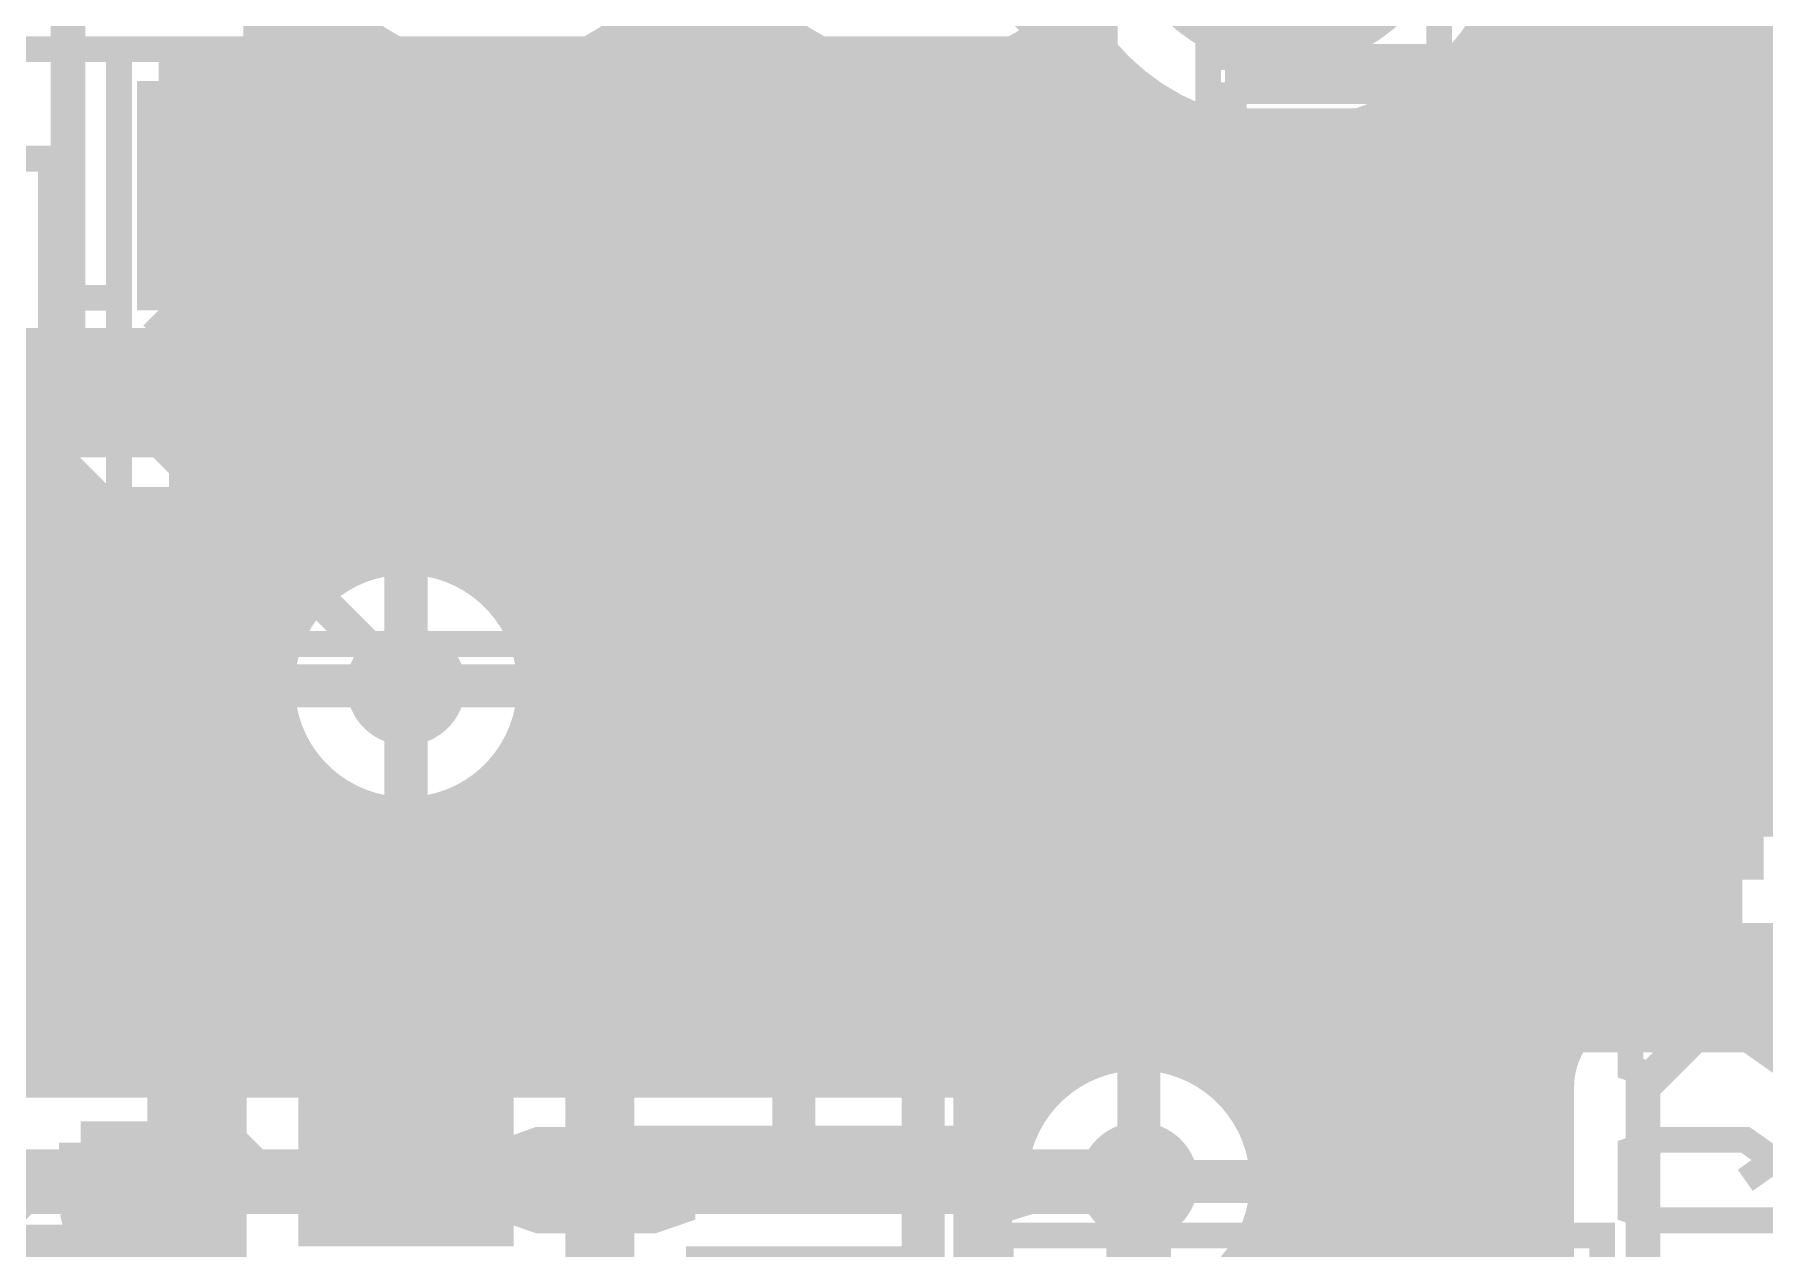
# Model space of a CAD drawing. Extents: x -1 to 101, y -64 to 41.
# Drawn here: x 50.64 to 60.84, y 12.81 to 19.97 of the extents above; entities that cross this region are included whole.
import ezdxf

# ---------------------------------------------------------------- set-up
doc = ezdxf.new("R2010")
doc.units = 0
doc.header["$MEASUREMENT"] = 0
doc.layers.get('0').update_dxf_attribs({"linetype": 'CONTINUOUS'})
for name, color, linetype in [('22-313-0_AST', 7, 'CONTINUOUS'), ('22-313-0_BOT', 7, 'CONTINUOUS'), ('22-313-0_DRD', 2, 'CONTINUOUS'), ('22-313-0_SMB', 4, 'CONTINUOUS'), ('22-313-0_SMT', 3, 'CONTINUOUS'), ('22-313-0_SPT', 5, 'CONTINUOUS'), ('22-313-0_SST', 10, 'CONTINUOUS'), ('22-313-0_TOP', 14, 'CONTINUOUS'), ('THRUHOLE_TAP', 11, 'CONTINUOUS')]:
    doc.layers.add(name, color=color, linetype=linetype)

# ---------------------------------------------------------------- blocks, each defined once
blk = doc.blocks.new('OBLONG_15')
at = {"const_width": 1.99898}
blk.add_lwpolyline([(0, 0.50038), (0, -0.50038)], dxfattribs=at)
at = {"const_width": 0.99949}
for points in [[(-0.499744, 0.50038, 1), (0.499744, 0.50038, 1)], [(-0.499744, -0.50038, 1), (0.499744, -0.50038, 1)]]:
    blk.add_lwpolyline(points, format="xyb", close=True, dxfattribs=at)
blk = doc.blocks.new('ROUND_47')
at = {"const_width": 0.35052}
blk.add_lwpolyline([(-0.17526, 0, 1), (0.17526, 0, 1)], format="xyb", close=True, dxfattribs=at)
blk = doc.blocks.new('RECTANGLE_36')
blk.add_solid([(0.635, 0.508), (0.635, -0.508), (-0.635, 0.508), (-0.635, -0.508)])
blk = doc.blocks.new('RECTANGLE_38')
blk.add_solid([(0.9017, 0.508), (0.9017, -0.508), (-0.9017, 0.508), (-0.9017, -0.508)])
blk = doc.blocks.new('ROUND_60')
at = {"const_width": 0.10033}
blk.add_lwpolyline([(-0.050164, 0, 1), (0.050164, 0, 1)], format="xyb", close=True, dxfattribs=at)

msp = doc.modelspace()

# ---------------------------------------------------------------- linework, layer by layer
at = {"layer": '22-313-0_AST', "const_width": 0.1524}
for points in [[(57.55894, 25.21458), (57.55894, 19.23542), (55.94096, 19.23542), (55.94096, 18.415), (55.53964, 18.415), (55.53964, 17.22374), (51.14036, 17.22374), (51.14036, 18.415), (51.14036, 19.88058), (49.73066, 19.88058), (49.73066, 24.56942)], [(57.55894, 23.33498), (58.92038, 23.33498), (58.92038, 19.83486), (58.92038, 19.23542), (57.55894, 19.23542)], [(51.95062, 22.07006), (51.95062, 19.59864), (54.72938, 19.59864), (54.72938, 22.07006)], [(54.44998, 19.88058), (54.44998, 22.07006), (52.23002, 22.07006), (52.23002, 19.88058), (54.44998, 19.88058)], [(56.94934, 22.07006), (56.94934, 19.88058), (55.53964, 19.88058), (55.53964, 18.415)], [(51.14036, 19.88058), (51.95062, 19.88058)], [(54.72938, 19.88058), (55.53964, 19.88058)], [(57.55894, 19.83486), (58.92038, 19.83486)], [(49.11852, 19.23542), (50.73904, 19.23542), (50.73904, 18.415), (50.73904, 16.9545)], [(61.341, 14.478), (56.769, 14.478), (56.769, 16.256), (57.023, 16.51), (56.769, 16.764), (56.769, 18.542), (61.341, 18.542), (61.341, 14.478)], [(51.14036, 18.415), (50.73904, 18.415)], [(55.94096, 18.415), (55.94096, 16.9545)], [(59.54014, 17.21358), (59.54014, 16.7386), (58.86196, 17.21358), (58.69178, 17.21358), (58.52414, 17.15262), (58.52414, 16.79702), (58.69178, 16.7386)], [(55.94096, 16.57604), (55.94096, 16.9545), (50.73904, 16.9545), (50.73904, 16.57604)], [(50.9524, 16.37538), (55.7403, 16.37538)], [(59.36996, 15.9004), (59.54014, 15.95882), (59.54014, 16.19758), (59.36996, 16.256), (59.19978, 16.37538), (58.69178, 16.37538), (58.52414, 16.31442), (58.52414, 15.95882), (58.69178, 15.9004), (59.36996, 15.9004)], [(59.19978, 16.13662), (59.54014, 16.37538)], [(51.562, 10.033), (51.562, 15.367), (48.768, 15.367), (48.768, 10.033), (51.562, 10.033)], [(56.261, 11.303), (51.689, 11.303), (51.689, 13.081), (51.943, 13.335), (51.689, 13.589), (51.689, 15.367), (56.261, 15.367), (56.261, 11.303)], [(54.46014, 14.1732), (54.46014, 13.93698)], [(54.46014, 14.05382), (53.44414, 14.05382), (53.61178, 13.93698)], [(54.28996, 12.9794), (54.46014, 13.03782), (54.46014, 13.27658), (54.28996, 13.335), (54.11978, 13.45438), (53.61178, 13.45438), (53.44414, 13.39342), (53.44414, 13.03782), (53.61178, 12.9794), (54.28996, 12.9794)], [(54.11978, 13.21562), (54.46014, 13.45438)], [(57.9755, 9.9695), (57.9755, 12.8905), (56.3372, 12.8905), (56.3372, 9.9695), (57.9755, 9.9695)], [(59.8805, 9.9695), (59.8805, 12.8905), (58.2422, 12.8905), (58.2422, 9.9695), (59.8805, 9.9695)]]:
    msp.add_lwpolyline(points, dxfattribs=at)
for points in [[(50.7492, 16.57858, 0.3932047), (50.9524, 16.37538)], [(55.7403, 16.37538, 0.4142136), (55.94096, 16.57604)]]:
    msp.add_lwpolyline(points, format="xyb", dxfattribs=at)
at = {"layer": '22-313-0_BOT'}
for points, const_width in [([(60.9092, 32.08782), (60.9092, 15.367)], 0.254), ([(60.6806, 31.85922), (60.6806, 15.367)], 0.254), ([(60.452, 31.63062), (60.452, 14.85138)], 0.254), ([(60.2234, 31.40202), (60.2234, 14.62278)], 0.254), ([(59.9948, 31.17342), (59.9948, 14.39418)], 0.254), ([(59.7662, 30.94482), (59.7662, 14.16558)], 0.254), ([(59.5376, 30.71622), (59.5376, 11.23696)], 0.254), ([(52.832, 16.129), (50.84064, 18.12036), (50.84064, 20.97532)], 0.2032), ([(52.1208, 20.57654), (52.1208, 19.69262)], 0.254), ([(54.5084, 20.447), (54.5084, 13.8303)], 0.254), ([(52.2224, 20.3454), (52.2224, 17.49298)], 0.254), ([(54.737, 20.32254), (54.737, 13.8303)], 0.254), ([(59.309, 20.16506), (59.309, 10.1092)], 0.254), ([(54.2798, 20.10156), (54.2798, 13.8303)], 0.254), ([(52.51958, 19.9898), (52.1208, 19.9898)], 0.254), ([(52.451, 20.05076), (52.451, 17.26438)], 0.254), ([(55.01894, 19.9898), (54.16042, 19.9898)], 0.254), ([(54.9656, 20.03806), (54.9656, 13.8303)], 0.254), ([(56.80456, 19.9898), (56.65978, 19.9898)], 0.254), ([(56.7944, 20.00758), (56.7944, 13.90396)], 0.254), ([(66.84518, 19.9898), (59.21248, 19.9898)], 0.254), ([(52.6796, 19.8755), (52.6796, 17.03578)], 0.254), ([(54.0512, 19.90852), (54.0512, 13.8303)], 0.254), ([(55.1942, 19.86788), (55.1942, 13.8303)], 0.254), ([(56.5658, 19.91614), (56.5658, 13.8303)], 0.254), ([(52.92598, 19.7612), (52.1208, 19.7612)], 0.254), ([(52.9082, 19.76628), (52.9082, 16.90624)], 0.254), ([(55.42534, 19.7612), (53.75402, 19.7612)], 0.254), ([(53.8226, 19.7866), (53.8226, 13.8303)], 0.254), ([(55.4228, 19.7612), (55.4228, 13.8303)], 0.254), ([(56.98744, 19.7612), (56.25338, 19.7612)], 0.254), ([(56.3372, 19.79168), (56.3372, 13.8303)], 0.254), ([(66.78676, 19.7612), (59.0296, 19.7612)], 0.254), ([(59.0804, 19.81454), (59.0804, 10.15746)], 0.254), ([(51.37404, 19.69262), (51.37404, 18.34134)], 0.254), ([(52.1208, 19.69262), (51.37404, 19.69262)], 0.254), ([(51.5366, 19.69262), (51.5366, 18.17878)], 0.254), ([(51.7652, 19.69262), (51.7652, 17.95018)], 0.254), ([(51.9938, 19.69262), (51.9938, 17.72158)], 0.254), ([(53.1368, 19.70786), (53.1368, 16.84782)], 0.254), ([(53.3654, 19.69262), (53.3654, 16.7005)], 0.254), ([(53.594, 19.71802), (53.594, 16.30172)], 0.254), ([(55.6514, 19.70532), (55.6514, 13.8303)], 0.254), ([(55.88, 19.69262), (55.88, 13.8303)], 0.254), ([(56.1086, 19.72056), (56.1086, 13.8303)], 0.254), ([(57.023, 19.72818), (57.023, 13.97762)], 0.254), ([(57.2516, 19.55038), (57.2516, 13.9827)], 0.254), ([(58.8518, 19.60626), (58.8518, 10.13714)], 0.254), ([(57.28208, 19.5326), (51.37404, 19.5326)], 0.254), ([(58.6232, 19.47164), (58.6232, 10.04062)], 0.254), ([(66.79692, 19.5326), (58.7375, 19.5326)], 0.254), ([(57.4802, 19.43354), (57.4802, 13.91666)], 0.254), ([(57.7088, 19.36496), (57.7088, 13.7541)], 0.254), ([(58.3946, 19.38528), (58.3946, 9.91108)], 0.254), ([(66.88074, 19.304), (51.37404, 19.304)], 0.254), ([(57.9374, 19.33448), (57.9374, 9.91108)], 0.254), ([(58.166, 19.3421), (58.166, 9.91108)], 0.254), ([(67.0306, 19.0754), (51.37404, 19.0754)], 0.254), ([(67.0306, 18.8468), (51.37404, 18.8468)], 0.254), ([(67.0306, 18.6182), (51.37404, 18.6182)], 0.254), ([(67.0306, 18.3896), (51.37404, 18.3896)], 0.254), ([(51.37404, 18.34134), (52.80406, 16.90878)], 0.254), ([(67.0306, 18.161), (51.55438, 18.161)], 0.254), ([(67.0306, 17.9324), (51.78298, 17.9324)], 0.254), ([(50.46218, 17.74444), (52.04968, 16.1544)], 0.254), ([(67.0306, 17.7038), (52.01158, 17.7038)], 0.254), ([(50.6222, 17.58442), (50.6222, 13.8303)], 0.254), ([(50.73142, 17.4752), (47.1043, 17.4752)], 0.254), ([(67.0306, 17.4752), (52.24018, 17.4752)], 0.254), ([(50.8508, 17.35582), (50.8508, 13.8303)], 0.254), ([(50.96002, 17.2466), (47.1043, 17.2466)], 0.254), ([(67.0306, 17.2466), (52.46878, 17.2466)], 0.254), ([(51.0794, 17.12722), (51.0794, 13.8303)], 0.254), ([(51.18862, 17.018), (47.1043, 17.018)], 0.254), ([(67.0306, 17.018), (52.69738, 17.018)], 0.254), ([(51.308, 16.89862), (51.308, 13.8303)], 0.254), ([(52.832, 16.91132), (52.80399, 16.91082)], 0.254), ([(51.41722, 16.7894), (47.1043, 16.7894)], 0.254), ([(67.0306, 16.7894), (53.24856, 16.7894)], 0.254), ([(51.5366, 16.67002), (51.5366, 13.8303)], 0.254), ([(51.64582, 16.5608), (47.23638, 16.5608)], 0.254), ([(67.0306, 16.5608), (53.48224, 16.5608)], 0.254), ([(51.7652, 16.44142), (51.7652, 13.8303)], 0.254), ([(51.87442, 16.3322), (47.50816, 16.3322)], 0.254), ([(67.0306, 16.3322), (53.58638, 16.3322)], 0.254), ([(51.9938, 16.21282), (51.9938, 13.8303)], 0.254), ([(52.04968, 16.1036), (47.68596, 16.1036)], 0.254), ([(52.04968, 16.1544), (52.04927, 16.129)], 0.254), ([(61.35878, 16.1036), (53.61178, 16.1036)], 0.254), ([(53.594, 15.95628), (53.594, 13.8303)], 0.254), ([(52.09286, 15.875), (47.75962, 15.875)], 0.254), ([(61.16574, 15.875), (53.57114, 15.875)], 0.254), ([(52.21732, 15.6464), (47.7647, 15.6464)], 0.254), ([(52.2224, 15.63878), (52.2224, 13.8303)], 0.254), ([(61.08192, 15.6464), (53.44668, 15.6464)], 0.254), ([(53.3654, 15.5575), (53.3654, 13.8303)], 0.254), ([(52.50688, 15.4178), (47.69866, 15.4178)], 0.254), ([(52.451, 15.44574), (52.451, 13.8303)], 0.254), ([(53.1368, 15.41018), (53.1368, 13.8303)], 0.254), ([(61.01842, 15.4178), (53.15458, 15.4178)], 0.254), ([(61.849, 15.494), (60.1218, 13.7668), (60.1218, 10.7188)], 0.2032), ([(60.96762, 15.367), (60.579, 15.367)], 0.254), ([(60.579, 15.367), (60.579, 14.97838)], 0.254), ([(52.6796, 15.36192), (52.6796, 13.8303)], 0.254), ([(52.9082, 15.35176), (52.9082, 13.8303)], 0.254), ([(60.579, 15.1892), (47.5361, 15.1892)], 0.254), ([(60.56122, 14.9606), (28.92298, 14.9606)], 0.254), ([(60.579, 14.97838), (59.74842, 14.1478)], 0.254), ([(60.33262, 14.732), (28.69438, 14.732)], 0.254), ([(60.10402, 14.5034), (22.45868, 14.5034)], 0.254), ([(59.87542, 14.2748), (5.588, 14.2748)], 0.254), ([(59.66714, 14.0462), (27.82316, 14.0462)], 0.254), ([(56.67756, 13.8303), (50.546, 13.8303)], 0.254), ([(59.59094, 13.8176), (57.63768, 13.8176)], 0.254), ([(59.5884, 13.7668), (59.5884, 11.2903)], 0.254), ([(59.5884, 13.589), (57.83072, 13.589)], 0.254), ([(59.5884, 13.3604), (57.91708, 13.3604)], 0.254), ([(50.165, 12.827), (50.546, 13.208), (57.15, 13.208)], 0.381), ([(59.5884, 13.1318), (57.92724, 13.1318)], 0.254), ([(59.5884, 12.9032), (57.86882, 12.9032)], 0.254)]:
    msp.add_lwpolyline(points, dxfattribs=dict(at, const_width=const_width))
at = {"layer": '22-313-0_BOT', "const_width": 0.254}
for points in [[(53.34, 19.69262, 0.3500757), (54.58968, 20.69084)], [(54.58968, 20.69084, 0.3500756), (55.83936, 19.69262)], [(58.00852, 19.33448, 0.4142136), (59.43854, 20.7645)], [(52.1208, 20.57654, 0.3243796), (53.34, 19.69262)], [(55.83936, 19.69262, 0.201097), (56.75396, 20.07597)], [(56.75376, 20.07616, 0.2738116), (58.00852, 19.33448)], [(53.61432, 16.129, 0.4142136), (52.832, 16.91132)], [(52.04968, 16.129, 0.4142136), (52.832, 15.34668)], [(52.832, 15.34668, 0.4142136), (53.61432, 16.129)], [(59.74334, 14.14272, 0.1980375), (59.58837, 13.7668)], [(59.74334, 14.14272, 0.1980375), (59.58837, 13.7668)], [(57.15, 13.99032, 0.16378), (56.67695, 13.8311)], [(57.93232, 13.208, 0.4142136), (57.15, 13.99032)], [(50.546, 13.8303, 0.198913), (50.10597, 13.64803)], [(50.546, 13.8303, 0.198913), (50.10597, 13.64803)], [(57.15, 12.42568, 0.4142136), (57.93232, 13.208)]]:
    msp.add_lwpolyline(points, format="xyb", dxfattribs=at)
at = {"layer": '22-313-0_DRD', "const_width": 0.254}
for points in [[(57.658, 19.685), (57.658, 17.145)], [(60.198, 19.685), (57.658, 19.685)], [(57.658, 19.685), (57.658, 17.145)], [(60.198, 19.685), (57.658, 19.685)], [(57.658, 19.685), (57.658, 17.145)], [(60.198, 19.685), (57.658, 19.685)], [(58.928, 19.685), (58.928, 17.145)], [(58.928, 19.685), (58.928, 17.145)], [(58.928, 19.685), (58.928, 17.145)], [(60.198, 17.145), (60.198, 19.685)], [(60.198, 17.145), (60.198, 19.685)], [(60.198, 17.145), (60.198, 19.685)], [(60.198, 18.415), (57.658, 18.415)], [(60.198, 18.415), (57.658, 18.415)], [(60.198, 18.415), (57.658, 18.415)], [(51.562, 17.399), (51.562, 14.859)], [(54.102, 17.399), (51.562, 17.399)], [(52.832, 17.399), (52.832, 14.859)], [(54.102, 14.859), (54.102, 17.399)], [(57.658, 17.145), (60.198, 17.145)], [(57.658, 17.145), (60.198, 17.145)], [(57.658, 17.145), (60.198, 17.145)], [(60.579, 16.764), (60.579, 14.224)], [(63.119, 16.764), (60.579, 16.764)], [(54.102, 16.129), (51.562, 16.129)], [(63.119, 15.494), (60.579, 15.494)], [(51.562, 14.859), (54.102, 14.859)], [(55.88, 14.478), (55.88, 11.938)], [(58.42, 14.478), (55.88, 14.478)], [(57.15, 14.478), (57.15, 11.938)], [(58.42, 11.938), (58.42, 14.478)], [(60.579, 14.224), (63.119, 14.224)], [(51.435, 14.097), (48.895, 14.097)], [(51.435, 11.557), (51.435, 14.097)], [(58.42, 13.208), (55.88, 13.208)], [(51.435, 12.827), (48.895, 12.827)]]:
    msp.add_lwpolyline(points, dxfattribs=at)
at = {"layer": '22-313-0_SST', "const_width": 0.1524}
for points in [[(57.55894, 25.21458), (57.55894, 19.23542), (55.94096, 19.23542), (55.94096, 18.415), (55.53964, 18.415), (55.53964, 17.22374), (51.14036, 17.22374), (51.14036, 18.415), (51.14036, 19.88058), (49.73066, 19.88058), (49.73066, 24.56942)], [(57.55894, 23.33498), (58.92038, 23.33498), (58.92038, 19.83486), (58.92038, 19.23542), (57.55894, 19.23542)], [(51.95062, 22.07006), (51.95062, 19.59864), (54.72938, 19.59864), (54.72938, 22.07006)], [(54.44998, 19.88058), (54.44998, 22.07006), (52.23002, 22.07006), (52.23002, 19.88058), (54.44998, 19.88058)], [(56.94934, 22.07006), (56.94934, 19.88058), (55.53964, 19.88058), (55.53964, 18.415)], [(51.14036, 19.88058), (51.95062, 19.88058)], [(54.72938, 19.88058), (55.53964, 19.88058)], [(57.55894, 19.83486), (58.92038, 19.83486)], [(49.11852, 19.23542), (50.73904, 19.23542), (50.73904, 18.415), (50.73904, 16.9545)], [(61.341, 14.478), (61.341, 18.542), (56.769, 18.542), (56.769, 16.764), (57.023, 16.51), (56.769, 16.256), (56.769, 14.478), (61.341, 14.478)], [(51.14036, 18.415), (50.73904, 18.415)], [(55.94096, 18.415), (55.94096, 16.9545)], [(55.94096, 16.57604), (55.94096, 16.9545), (50.73904, 16.9545), (50.73904, 16.57604)], [(50.9524, 16.37538), (55.7403, 16.37538)], [(51.562, 10.033), (48.768, 10.033), (48.768, 15.367), (51.562, 15.367), (51.562, 10.033)], [(56.261, 11.303), (56.261, 15.367), (51.689, 15.367), (51.689, 13.589), (51.943, 13.335), (51.689, 13.081), (51.689, 11.303), (56.261, 11.303)], [(61.06414, 14.29258), (61.06414, 13.8176), (60.38596, 14.29258), (60.21578, 14.29258), (60.04814, 14.23162), (60.04814, 13.87602), (60.21578, 13.8176)], [(60.89396, 12.9794), (61.06414, 13.03782), (61.06414, 13.27658), (60.89396, 13.335), (60.72378, 13.45438), (60.21578, 13.45438), (60.04814, 13.39342), (60.04814, 13.03782), (60.21578, 12.9794), (60.89396, 12.9794)], [(60.72378, 13.21562), (61.06414, 13.45438)], [(57.9755, 9.9695), (57.9755, 12.8905), (56.3372, 12.8905), (56.3372, 9.9695), (57.9755, 9.9695)], [(59.8805, 9.9695), (59.8805, 12.8905), (58.2422, 12.8905), (58.2422, 9.9695), (59.8805, 9.9695)]]:
    msp.add_lwpolyline(points, dxfattribs=at)
for points in [[(50.7492, 16.57858, 0.3932047), (50.9524, 16.37538)], [(55.7403, 16.37538, 0.4142136), (55.94096, 16.57604)]]:
    msp.add_lwpolyline(points, format="xyb", dxfattribs=at)
at = {"layer": '22-313-0_TOP'}
for points, const_width in [([(60.7822, 23.45182), (60.7822, 19.95932)], 0.254), ([(60.5536, 23.22322), (60.5536, 19.9644)], 0.254), ([(59.6392, 23.0886), (59.6392, 19.9644)], 0.254), ([(59.8678, 23.0886), (59.8678, 19.9644)], 0.254), ([(60.0964, 23.0886), (60.0964, 19.9644)], 0.254), ([(60.325, 23.10384), (60.325, 19.9644)], 0.254), ([(57.912, 16.51), (57.785, 16.51), (53.34, 20.955), (53.34, 20.97532)], 0.2032), ([(55.83936, 20.97532), (55.83936, 20.74164), (57.15, 19.431), (60.706, 19.431), (62.357, 17.78), (62.992, 17.78)], 0.2032), ([(59.4106, 20.46986), (59.4106, 19.9644)], 0.254), ([(60.706, 19.9644), (59.1947, 19.9644)], 0.254), ([(55.16372, 19.88566), (57.59958, 17.4498)], 0.254), ([(63.66764, 19.939), (60.86856, 19.939)], 0.254), ([(55.2958, 19.81454), (55.2958, 19.75358)], 0.254), ([(55.626, 19.7104), (55.33898, 19.7104)], 0.254), ([(55.5244, 19.73072), (55.5244, 19.52498)], 0.254), ([(55.753, 19.69516), (55.753, 19.29638)], 0.254), ([(55.9816, 19.70024), (55.9816, 19.06778)], 0.254), ([(56.11622, 19.7104), (56.05272, 19.7104)], 0.254), ([(56.10606, 19.72056), (56.76646, 19.05762)], 0.254), ([(56.2102, 19.61642), (56.2102, 18.83918)], 0.254), ([(56.34482, 19.4818), (55.56758, 19.4818)], 0.254), ([(56.4388, 19.38782), (56.4388, 18.61058)], 0.254), ([(56.57342, 19.2532), (55.79618, 19.2532)], 0.254), ([(56.6674, 19.15922), (56.6674, 18.38198)], 0.254), ([(56.80456, 19.0246), (56.02478, 19.0246)], 0.254), ([(56.896, 18.9611), (56.896, 18.15338)], 0.254), ([(57.1246, 18.8976), (57.1246, 17.92478)], 0.254), ([(60.48502, 18.8976), (57.15, 18.8976)], 0.254), ([(57.3532, 18.8976), (57.3532, 17.69618)], 0.254), ([(57.5818, 18.8976), (57.5818, 17.46758)], 0.254), ([(57.8104, 18.8976), (57.8104, 17.4498)], 0.254), ([(58.039, 18.8976), (58.039, 17.4498)], 0.254), ([(58.2676, 18.8976), (58.2676, 17.4498)], 0.254), ([(58.4962, 18.8976), (58.4962, 17.4498)], 0.254), ([(58.7248, 18.8976), (58.7248, 17.4498)], 0.254), ([(58.9534, 18.8976), (58.9534, 17.4498)], 0.254), ([(59.182, 18.8976), (59.182, 18.4658)], 0.254), ([(59.4106, 18.8976), (59.4106, 18.4658)], 0.254), ([(59.6392, 18.8976), (59.6392, 18.4658)], 0.254), ([(59.8678, 18.8976), (59.8678, 18.4658)], 0.254), ([(60.0964, 18.8976), (60.0964, 18.4658)], 0.254), ([(60.325, 18.8976), (60.325, 18.4658)], 0.254), ([(60.48502, 18.8976), (60.91682, 18.4658)], 0.254), ([(60.58662, 18.796), (56.25338, 18.796)], 0.254), ([(60.5536, 18.82902), (60.5536, 18.4658)], 0.254), ([(60.81522, 18.5674), (56.48198, 18.5674)], 0.254), ([(60.7822, 18.60042), (60.7822, 18.4658)], 0.254), ([(59.1312, 18.4658), (59.1312, 17.0434)], 0.254), ([(60.91682, 18.4658), (59.1312, 18.4658)], 0.254), ([(60.198, 18.4658), (60.198, 17.526)], 0.254), ([(59.1312, 18.3388), (56.71058, 18.3388)], 0.254), ([(58.928, 18.415), (59.182, 18.415), (60.071, 17.526), (60.198, 17.526)], 0.2032), ([(60.198, 17.526), (60.071, 17.526), (59.182, 18.415), (58.928, 18.415)], 0.2032), ([(58.928, 18.415), (59.182, 18.415), (60.071, 17.526), (60.198, 17.526)], 0.2032), ([(64.10452, 11.39952), (64.10452, 12.73048), (62.484, 14.351), (58.039, 14.351), (54.5338, 17.8562), (45.085, 17.8562)], 0.762), ([(59.1312, 18.1102), (56.93918, 18.1102)], 0.254), ([(59.1312, 17.8816), (57.16778, 17.8816)], 0.254), ([(59.1312, 17.653), (57.39638, 17.653)], 0.254), ([(59.1312, 17.526), (60.198, 17.526)], 0.254), ([(61.2648, 17.526), (60.198, 17.526)], 0.254), ([(58.9788, 17.4498), (57.59958, 17.4498)], 0.254), ([(58.9788, 17.4498), (58.9788, 17.0434)], 0.254), ([(59.1312, 17.4244), (58.9788, 17.4244)], 0.254), ([(59.1312, 17.1958), (58.9788, 17.1958)], 0.254), ([(54.19598, 17.0434), (45.9994, 17.0434)], 0.254), ([(50.7238, 17.0434), (50.7238, 15.3162)], 0.254), ([(50.9524, 17.0434), (50.9524, 15.3162)], 0.254), ([(51.181, 17.0434), (51.181, 15.3162)], 0.254), ([(51.4096, 17.0434), (51.4096, 15.3162)], 0.254), ([(51.6382, 17.0434), (51.6382, 8.95858)], 0.254), ([(51.8668, 17.0434), (51.8668, 14.2748)], 0.254), ([(52.0954, 17.0434), (52.0954, 16.39062)], 0.254), ([(52.324, 17.0434), (52.324, 16.72336)], 0.254), ([(52.5526, 17.0434), (52.5526, 16.85798)], 0.254), ([(52.7812, 17.0434), (52.7812, 16.90878)], 0.254), ([(53.0098, 17.0434), (53.0098, 16.88846)], 0.254), ([(53.2384, 17.0434), (53.2384, 16.79702)], 0.254), ([(53.467, 17.0434), (53.467, 16.58366)], 0.254), ([(53.6956, 17.0434), (53.6956, 14.2748)], 0.254), ([(53.9242, 17.0434), (53.9242, 9.78662)], 0.254), ([(54.1528, 17.0434), (54.1528, 15.2908)], 0.254), ([(54.19598, 17.0434), (55.94858, 15.2908)], 0.254), ([(59.1312, 17.0434), (58.9788, 17.0434)], 0.254), ([(54.27218, 16.9672), (45.9994, 16.9672)], 0.254), ([(54.3814, 16.85798), (54.3814, 15.2908)], 0.254), ([(52.34178, 16.7386), (45.9994, 16.7386)], 0.254), ([(54.50078, 16.7386), (53.31968, 16.7386)], 0.254), ([(54.61, 16.62938), (54.61, 15.2908)], 0.254), ([(52.14874, 16.51), (47.16272, 16.51)], 0.254), ([(54.72938, 16.51), (53.51272, 16.51)], 0.254), ([(54.8386, 16.40078), (54.8386, 15.2908)], 0.254), ([(71.12, 16.51), (70.485, 15.875), (64.262, 15.875), (63.627, 16.51), (57.912, 16.51)], 0.2032), ([(52.06492, 16.2814), (47.5615, 16.2814)], 0.254), ([(54.95798, 16.2814), (53.59908, 16.2814)], 0.254), ([(52.832, 13.335), (52.832, 16.129)], 0.2032), ([(55.0672, 16.17218), (55.0672, 15.2908)], 0.254), ([(52.05476, 16.0528), (47.70882, 16.0528)], 0.254), ([(55.18658, 16.0528), (53.60924, 16.0528)], 0.254), ([(55.2958, 15.94358), (55.2958, 15.2908)], 0.254), ([(52.11318, 15.8242), (47.76724, 15.8242)], 0.254), ([(52.0954, 15.86738), (52.0954, 14.2748)], 0.254), ([(55.41518, 15.8242), (53.55082, 15.8242)], 0.254), ([(53.467, 15.67434), (53.467, 14.2748)], 0.254), ([(55.5244, 15.71498), (55.5244, 15.2908)], 0.254), ([(52.2605, 15.5956), (47.75708, 15.5956)], 0.254), ([(55.64378, 15.5956), (53.4035, 15.5956)], 0.254), ([(52.2986, 15.5575), (52.2986, 14.2748)], 0.254), ([(53.3654, 15.5575), (53.3654, 14.2748)], 0.254), ([(55.753, 15.48638), (55.753, 15.2908)], 0.254), ([(52.2986, 15.367), (47.7393, 15.367)], 0.254), ([(55.87238, 15.367), (53.3654, 15.367)], 0.254), ([(60.198, 15.494), (61.849, 15.494)], 0.2032), ([(51.4985, 15.3162), (48.8315, 15.3162)], 0.254), ([(51.4985, 15.3162), (51.4985, 13.4366)], 0.254), ([(54.0512, 15.2908), (54.0512, 13.4112)], 0.254), ([(55.94858, 15.2908), (54.0512, 15.2908)], 0.254), ([(55.118, 15.2908), (55.118, 14.351)], 0.254), ([(52.2986, 15.1384), (51.4985, 15.1384)], 0.254), ([(54.0512, 15.1384), (53.3654, 15.1384)], 0.254), ([(56.1848, 15.05458), (57.25922, 13.9827)], 0.254), ([(56.1848, 15.05458), (56.1848, 13.4112)], 0.254), ([(56.2102, 15.02918), (56.2102, 11.2522)], 0.254), ([(52.2986, 14.9098), (51.4985, 14.9098)], 0.254), ([(54.0512, 14.9098), (53.3654, 14.9098)], 0.254), ([(56.32958, 14.9098), (56.1848, 14.9098)], 0.254), ([(56.4388, 14.80058), (56.4388, 13.53058)], 0.254), ([(52.2986, 14.6812), (51.4985, 14.6812)], 0.254), ([(54.0512, 14.6812), (53.3654, 14.6812)], 0.254), ([(56.55818, 14.6812), (56.1848, 14.6812)], 0.254), ([(56.6674, 14.57198), (56.6674, 13.82268)], 0.254), ([(52.2986, 14.4526), (51.4985, 14.4526)], 0.254), ([(54.0512, 14.4526), (53.3654, 14.4526)], 0.254), ([(56.78678, 14.4526), (56.1848, 14.4526)], 0.254), ([(54.0512, 14.351), (55.118, 14.351)], 0.254), ([(56.1848, 14.351), (55.118, 14.351)], 0.254), ([(55.118, 13.4112), (55.118, 14.351)], 0.254), ([(51.7652, 14.2748), (51.7652, 12.3952)], 0.254), ([(52.2986, 14.2748), (51.7652, 14.2748)], 0.254), ([(53.8988, 14.2748), (53.3654, 14.2748)], 0.254), ([(53.8988, 14.2748), (53.8988, 12.3952)], 0.254), ([(56.896, 14.34338), (56.896, 13.94714)], 0.254), ([(51.7652, 14.224), (51.4985, 14.224)], 0.254), ([(54.0512, 14.224), (53.8988, 14.224)], 0.254), ([(57.01538, 14.224), (56.1848, 14.224)], 0.254), ([(57.1246, 14.11478), (57.1246, 13.98778)], 0.254), ([(51.7652, 13.9954), (51.4985, 13.9954)], 0.254), ([(54.0512, 13.9954), (53.8988, 13.9954)], 0.254), ([(57.24398, 13.9954), (56.1848, 13.9954)], 0.254), ([(51.7652, 13.7668), (51.4985, 13.7668)], 0.254), ([(54.0512, 13.7668), (53.8988, 13.7668)], 0.254), ([(56.6039, 13.7668), (56.1848, 13.7668)], 0.254), ([(51.7652, 13.5382), (51.4985, 13.5382)], 0.254), ([(54.0512, 13.5382), (53.8988, 13.5382)], 0.254), ([(56.44134, 13.5382), (56.1848, 13.5382)], 0.254), ([(51.4985, 13.4366), (50.9143, 13.4366)], 0.254), ([(50.9143, 13.4366), (50.9143, 13.04798)], 0.254), ([(50.9524, 13.4366), (50.9524, 11.9634)], 0.254), ([(51.181, 13.4366), (51.181, 11.9634)], 0.254), ([(51.4096, 13.4366), (51.4096, 11.9634)], 0.254), ([(56.1848, 13.4112), (54.0512, 13.4112)], 0.254), ([(54.1528, 13.4112), (54.1528, 13.2588)], 0.254), ([(54.3814, 13.4112), (54.3814, 13.2588)], 0.254), ([(54.61, 13.4112), (54.61, 13.2588)], 0.254), ([(54.8386, 13.4112), (54.8386, 13.2588)], 0.254), ([(55.0672, 13.4112), (55.0672, 13.2588)], 0.254), ([(55.2958, 13.4112), (55.2958, 13.2588)], 0.254), ([(55.5244, 13.4112), (55.5244, 13.2588)], 0.254), ([(55.753, 13.4112), (55.753, 13.2588)], 0.254), ([(55.9816, 13.4112), (55.9816, 13.2588)], 0.254), ([(51.7652, 13.3096), (50.9143, 13.3096)], 0.254), ([(56.3753, 13.3096), (53.8988, 13.3096)], 0.254), ([(54.0512, 13.2588), (54.0512, 11.3792)], 0.254), ([(56.1848, 13.2588), (54.0512, 13.2588)], 0.254), ([(56.1848, 13.2588), (56.1848, 11.3792)], 0.254), ([(57.15, 13.208), (57.15, 12.1412)], 0.381), ([(51.7652, 13.081), (50.9143, 13.081)], 0.254), ([(54.0512, 13.081), (53.8988, 13.081)], 0.254), ([(56.37784, 13.081), (56.1848, 13.081)], 0.254), ([(56.2356, 12.9794), (56.2356, 11.557), (56.2356, 11.303)], 0.254), ([(56.40324, 12.9794), (56.2356, 12.9794)], 0.254), ([(51.7652, 12.8524), (50.94478, 12.8524)], 0.254), ([(54.0512, 12.8524), (53.8988, 12.8524)], 0.254), ([(56.2356, 12.8524), (56.1848, 12.8524)], 0.254)]:
    msp.add_lwpolyline(points, dxfattribs=dict(at, const_width=const_width))
at = {"layer": '22-313-0_TOP', "const_width": 0.254}
for points in [[(59.1947, 19.9644, 0.1494527), (59.43932, 20.7645)], [(61.08192, 19.80692, 0.1989124), (60.706, 19.96263)], [(55.16372, 19.88566, 0.1396548), (55.83936, 19.69319)], [(55.83936, 19.69262, 0.0524061), (56.10604, 19.72065)], [(56.77154, 19.05254, 0.1989124), (57.15, 18.89578)], [(56.77154, 19.05254, 0.1989124), (57.15, 18.89578)], [(52.832, 16.91132, 0.4142136), (52.04968, 16.129)], [(53.61432, 16.129, 0.4142136), (52.832, 16.91132)], [(52.04968, 16.129, 0.2078862), (52.29821, 15.55708)], [(53.3654, 15.5575, 0.2078862), (53.61375, 16.129)], [(57.15, 13.99032, 0.4142136), (56.36768, 13.208)], [(57.25922, 13.9827, 0.0350294), (57.15, 13.99036)], [(56.36768, 13.208, 0.0744033), (56.40194, 12.979)], [(50.94732, 12.827, 0.071819), (50.91537, 13.04829)], [(50.165, 12.04468, 0.4142136), (50.94732, 12.827)]]:
    msp.add_lwpolyline(points, format="xyb", dxfattribs=at)

# ---------------------------------------------------------------- block references
at = {"layer": '22-313-0_BOT'}
for name, p in [('OBLONG_15', (58.00852, 21.26488)), ('ROUND_47', (58.928, 18.415)), ('ROUND_47', (52.832, 16.129)), ('ROUND_47', (57.15, 13.208))]:
    msp.add_blockref(name, p, dxfattribs=at)
at = {"layer": '22-313-0_SMB'}
msp.add_blockref('OBLONG_15', (58.00852, 21.26488), dxfattribs=at)
at = {"layer": '22-313-0_SMT'}
for name, p in [('OBLONG_15', (58.00852, 21.26488)), ('RECTANGLE_36', (60.198, 17.526)), ('RECTANGLE_36', (57.912, 16.51)), ('RECTANGLE_36', (60.198, 15.494)), ('RECTANGLE_38', (50.165, 14.3764)), ('RECTANGLE_36', (55.118, 14.351)), ('RECTANGLE_36', (52.832, 13.335)), ('RECTANGLE_36', (55.118, 12.319))]:
    msp.add_blockref(name, p, dxfattribs=at)
at = {"layer": '22-313-0_SPT'}
for name, p in [('RECTANGLE_36', (60.198, 17.526)), ('RECTANGLE_36', (57.912, 16.51)), ('RECTANGLE_36', (60.198, 15.494)), ('RECTANGLE_38', (50.165, 14.3764)), ('RECTANGLE_36', (55.118, 14.351)), ('RECTANGLE_36', (52.832, 13.335)), ('RECTANGLE_36', (55.118, 12.319))]:
    msp.add_blockref(name, p, dxfattribs=at)
at = {"layer": '22-313-0_TOP'}
for name, p in [('OBLONG_15', (58.00852, 21.26488)), ('ROUND_47', (58.928, 18.415)), ('RECTANGLE_36', (60.198, 17.526)), ('RECTANGLE_36', (57.912, 16.51)), ('ROUND_47', (52.832, 16.129)), ('RECTANGLE_36', (60.198, 15.494)), ('RECTANGLE_38', (50.165, 14.3764)), ('RECTANGLE_36', (55.118, 14.351)), ('RECTANGLE_36', (52.832, 13.335)), ('ROUND_47', (57.15, 13.208)), ('RECTANGLE_36', (55.118, 12.319))]:
    msp.add_blockref(name, p, dxfattribs=at)
at = {"layer": 'THRUHOLE_TAP'}
for p in [(58.928, 18.415), (52.832, 16.129), (57.15, 13.208)]:
    msp.add_blockref('ROUND_60', p, dxfattribs=at)

doc.saveas('drawing.dxf')
